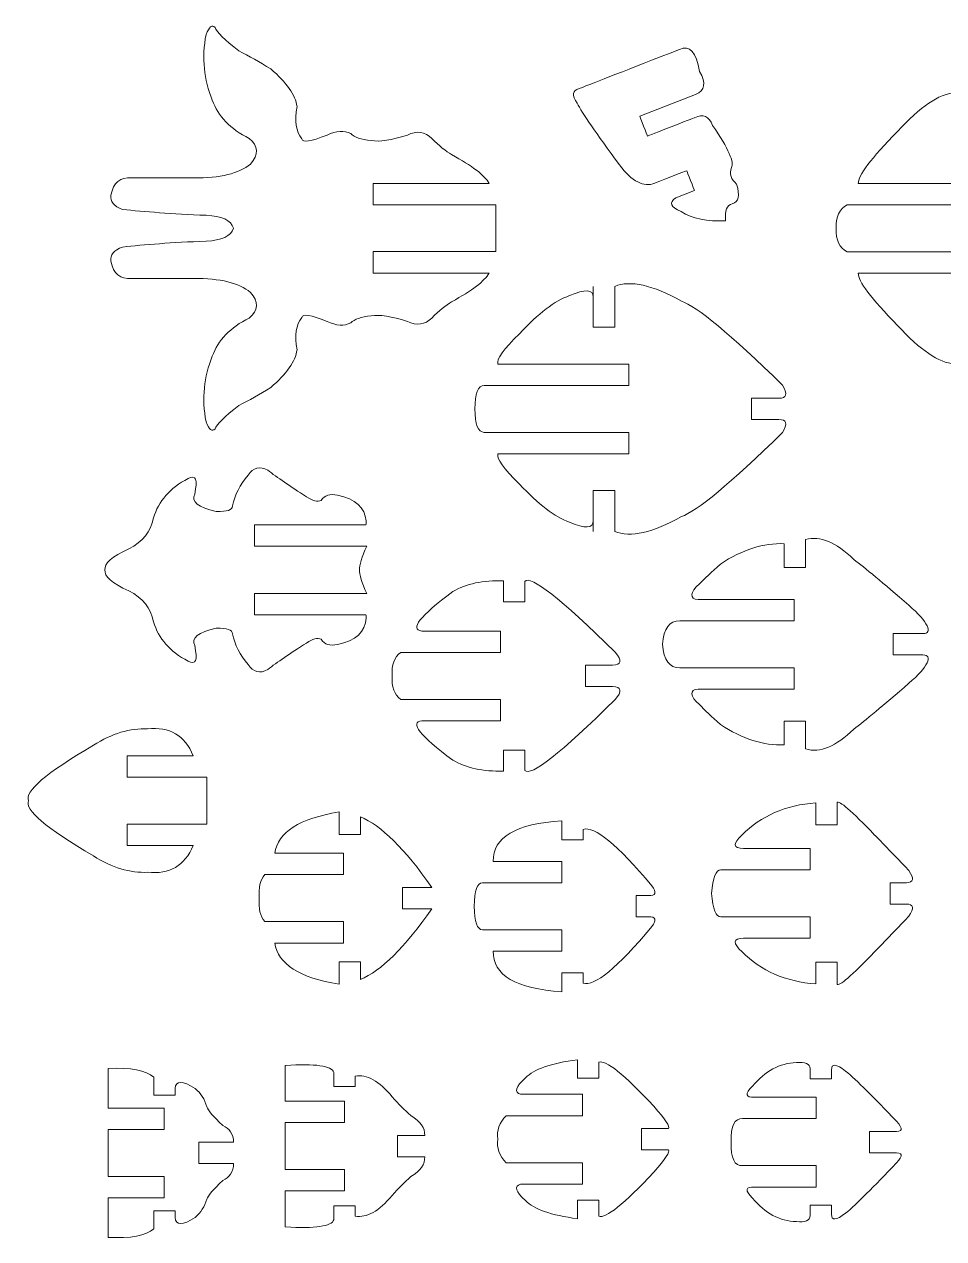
# Model space of a CAD drawing. Header units: inches. Extents: x -299 to 294, y -109 to 223.
# Drawn here: x -299.5 to -179.3, y -105.6 to 53.3 of the extents above; entities that cross this region are included whole.
import ezdxf

# ---------------------------------------------------------------- set-up
doc = ezdxf.new("R2010")
doc.units = ezdxf.units.IN
doc.header["$MEASUREMENT"] = 0
doc.layers.add('Layer 1', color=7, linetype='Continuous')

msp = doc.modelspace()

# ---------------------------------------------------------------- linework, layer by layer
at = {"layer": 'Layer 1', "color": 1, "lineweight": 9}
for points, knots in [([(-238.7264, 32.4948), (-239.2918, 33.5454), (-240.9235, 34.7986), (-243.6221, 36.2545), (-243.6221, 36.2545), (-244.3815, 36.706), (-245.2377, 37.4155), (-246.191, 38.3829), (-246.191, 38.3829), (-247.128, 39.2699), (-248.1944, 39.4151), (-249.3901, 38.8184), (-249.3901, 38.8184), (-251.4907, 38.1574), (-253.0741, 37.9154), (-254.1404, 38.0926), (-254.1404, 38.0926), (-255.4492, 38.2377), (-256.3378, 38.5442), (-256.8065, 39.0118), (-256.8065, 39.0118), (-257.6466, 39.4634), (-258.6807, 39.399), (-259.9084, 38.8184), (-259.9084, 38.8184), (-262.0412, 37.9476), (-263.1398, 37.7862), (-263.2045, 38.3346), (-263.2045, 38.3346), (-263.9641, 39.2536), (-264.174, 40.6565), (-263.8346, 42.5433), (-263.8346, 42.5433), (-264.0448, 44.0593), (-265.192, 45.7039), (-267.2761, 47.4776), (-267.2761, 47.4776), (-268.7303, 48.3644), (-270.1198, 49.1546), (-271.4447, 49.848), (-271.4447, 49.848), (-273.3191, 51.2834), (-274.3531, 52.2991), (-274.5468, 52.8957), (-274.5468, 52.8957), (-274.9267, 53.3117), (-275.3225, 52.9988), (-275.7344, 51.9572), (-275.7344, 51.9572), (-276.2999, 48.9097), (-276.0253, 46.0553), (-274.9104, 43.3946), (-274.9104, 43.3946), (-274.1592, 41.2856), (-272.5514, 39.6148), (-270.0874, 38.3829), (-270.0874, 38.3829), (-268.8839, 37.38), (-268.8273, 36.261), (-269.9179, 35.0255), (-269.9179, 35.0255), (-271.4125, 33.7872), (-273.8927, 33.1809), (-277.3583, 33.2068), (-277.3583, 33.2068), (-280.0726, 33.2068), (-282.787, 33.2068), (-285.5017, 33.2068), (-285.5017, 33.2068), (-286.9394, 33.3486), (-287.8279, 32.6003), (-288.1673, 30.9619), (-288.1673, 30.9619), (-288.2887, 30.1318), (-287.7797, 29.5107), (-286.6404, 29.0996), (-286.6404, 29.0996), (-283.8535, 28.7724), (-280.2101, 28.5127), (-275.7102, 28.3208), (-275.7102, 28.3208), (-273.6746, 28.2387), (-272.4789, 27.6758), (-272.1232, 26.6324)], [0, 0, 0, 0, 0.04761905, 0.04761905, 0.04761905, 0.04761906, 0.0952381, 0.0952381, 0.0952381, 0.09523811, 0.14285714, 0.14285714, 0.14285714, 0.14285715, 0.19047619, 0.19047619, 0.19047619, 0.1904762, 0.23809524, 0.23809524, 0.23809524, 0.23809525, 0.28571429, 0.28571429, 0.28571429, 0.2857143, 0.33333333, 0.33333333, 0.33333333, 0.33333334, 0.38095238, 0.38095238, 0.38095238, 0.38095239, 0.42857143, 0.42857143, 0.42857143, 0.42857144, 0.47619048, 0.47619048, 0.47619048, 0.47619049, 0.52380952, 0.52380952, 0.52380952, 0.52380953, 0.57142857, 0.57142857, 0.57142857, 0.57142858, 0.61904762, 0.61904762, 0.61904762, 0.61904763, 0.66666667, 0.66666667, 0.66666667, 0.66666668, 0.71428571, 0.71428571, 0.71428571, 0.71428572, 0.76190476, 0.76190476, 0.76190476, 0.76190477, 0.80952381, 0.80952381, 0.80952381, 0.80952382, 0.85714286, 0.85714286, 0.85714286, 0.85714287, 0.9047619, 0.9047619, 0.9047619, 0.90476191, 0.95238095, 0.95238095, 0.95238095, 0.95238096, 1, 1, 1, 1]), ([(-217.0528, 32.5225), (-218.4974, 31.9424), (-220.0349, 32.7379), (-221.6643, 34.9094), (-221.6643, 34.9094), (-224.7343, 39.0535), (-226.5762, 41.7464), (-227.19, 42.9882), (-227.19, 42.9882), (-227.9221, 44.0274), (-227.8365, 44.665), (-226.9329, 44.9007)], [0, 0, 0, 0, 0.33333333, 0.33333333, 0.33333333, 0.33333334, 0.66666667, 0.66666667, 0.66666667, 0.66666668, 1, 1, 1, 1]), ([(-211.7237, 44.1394), (-211.7237, 44.1394), (-219.0252, 41.2862), (-219.0252, 41.2862), (-219.0252, 41.2862), (-219.0252, 41.2862), (-218.0083, 38.684), (-218.0083, 38.684), (-218.0083, 38.684), (-218.0083, 38.684), (-211.85, 41.0906), (-211.85, 41.0906)], [0, 0, 0, 0, 0.33333333, 0.33333333, 0.33333333, 0.33333334, 0.66666667, 0.66666667, 0.66666667, 0.66666668, 1, 1, 1, 1]), ([(-177.9014, 44.3333), (-179.882, 44.2042), (-182.3516, 42.5272), (-185.3106, 39.3021), (-185.3106, 39.3021), (-188.7684, 35.7744), (-190.4811, 33.4971), (-190.4486, 32.4706)], [0, 0, 0, 0, 0.5, 0.5, 0.5, 0.50000001, 1, 1, 1, 1]), ([(-207.8015, 27.6047), (-207.8984, 28.9268), (-207.6075, 29.6685), (-206.929, 29.8299), (-206.929, 29.8299), (-206.0891, 30.0717), (-205.8948, 30.9267), (-206.3474, 32.3938), (-206.3474, 32.3938), (-207.0907, 33.0226), (-207.3167, 33.7483), (-207.0258, 34.5708), (-207.0258, 34.5708), (-206.5898, 35.1834), (-207.4136, 37.0219), (-209.4977, 40.0857)], [0, 0, 0, 0, 0.25, 0.25, 0.25, 0.25000001, 0.5, 0.5, 0.5, 0.50000001, 0.75, 0.75, 0.75, 0.75000001, 1, 1, 1, 1]), ([(-214.2859, 30.6038), (-214.2859, 30.6038), (-211.8561, 31.5535), (-211.8561, 31.5535), (-211.8561, 31.5535), (-211.8561, 31.5535), (-212.873, 34.1557), (-212.873, 34.1557), (-212.873, 34.1557), (-212.873, 34.1557), (-217.0528, 32.5223), (-217.0528, 32.5223)], [0, 0, 0, 0, 0.33333333, 0.33333333, 0.33333333, 0.33333334, 0.66666667, 0.66666667, 0.66666667, 0.66666668, 1, 1, 1, 1]), ([(-238.7266, 32.4948), (-238.7266, 32.4948), (-253.898, 32.4948), (-253.898, 32.4948), (-253.898, 32.4948), (-253.898, 32.4948), (-253.898, 29.7009), (-253.898, 29.7009), (-253.898, 29.7009), (-253.898, 29.7009), (-237.8539, 29.7009), (-237.8539, 29.7009)], [0, 0, 0, 0, 0.33333333, 0.33333333, 0.33333333, 0.33333334, 0.66666667, 0.66666667, 0.66666667, 0.66666668, 1, 1, 1, 1]), ([(-190.4486, 32.4706), (-190.4486, 32.4706), (-165.4237, 32.4753), (-165.4237, 32.4753), (-165.4237, 32.4753), (-165.4237, 32.4753), (-165.4237, 29.6814), (-165.4237, 29.6814), (-165.4237, 29.6814), (-165.4237, 29.6814), (-191.9026, 29.6814), (-191.9026, 29.6814)], [0, 0, 0, 0, 0.33333333, 0.33333333, 0.33333333, 0.33333334, 0.66666667, 0.66666667, 0.66666667, 0.66666668, 1, 1, 1, 1]), ([(-214.2859, 30.604), (-215.2337, 29.9749), (-215.0113, 29.3784), (-213.6181, 28.814), (-213.6181, 28.814), (-212.1319, 27.8626), (-210.1929, 27.4593), (-207.8015, 27.6047)], [0, 0, 0, 0, 0.5, 0.5, 0.5, 0.50000001, 1, 1, 1, 1]), ([(-238.7264, 20.77), (-239.2918, 19.7194), (-240.9235, 18.4662), (-243.6221, 17.0103), (-243.6221, 17.0103), (-244.3815, 16.5587), (-245.2377, 15.8493), (-246.191, 14.8819), (-246.191, 14.8819), (-247.128, 13.9949), (-248.1944, 13.8497), (-249.3901, 14.4464), (-249.3901, 14.4464), (-251.4907, 15.1074), (-253.0741, 15.3494), (-254.1404, 15.1722), (-254.1404, 15.1722), (-255.4492, 15.0271), (-256.3378, 14.7206), (-256.8065, 14.253), (-256.8065, 14.253), (-257.6466, 13.8014), (-258.6807, 13.8658), (-259.9084, 14.4464), (-259.9084, 14.4464), (-262.0412, 15.3172), (-263.1398, 15.4786), (-263.2045, 14.9302), (-263.2045, 14.9302), (-263.9641, 14.0112), (-264.174, 12.6083), (-263.8346, 10.7215), (-263.8346, 10.7215), (-264.0448, 9.2055), (-265.192, 7.5609), (-267.2761, 5.7872), (-267.2761, 5.7872), (-268.7303, 4.9004), (-270.1198, 4.1102), (-271.4447, 3.4168), (-271.4447, 3.4168), (-273.3191, 1.9814), (-274.3531, 0.9657), (-274.5468, 0.3691), (-274.5468, 0.3691), (-274.9267, -0.0469), (-275.3225, 0.266), (-275.7344, 1.3076), (-275.7344, 1.3076), (-276.2999, 4.3551), (-276.0253, 7.2095), (-274.9104, 9.8702), (-274.9104, 9.8702), (-274.1592, 11.9792), (-272.5514, 13.6499), (-270.0874, 14.8819), (-270.0874, 14.8819), (-268.8839, 15.8848), (-268.8273, 17.0038), (-269.9179, 18.2393), (-269.9179, 18.2393), (-271.4125, 19.4776), (-273.8927, 20.0839), (-277.3583, 20.058), (-277.3583, 20.058), (-280.0726, 20.058), (-282.787, 20.058), (-285.5017, 20.058), (-285.5017, 20.058), (-286.9394, 19.9162), (-287.8279, 20.6645), (-288.1673, 22.3029), (-288.1673, 22.3029), (-288.2887, 23.133), (-287.7797, 23.754), (-286.6404, 24.1652), (-286.6404, 24.1652), (-283.8535, 24.4924), (-280.2101, 24.7521), (-275.7102, 24.944), (-275.7102, 24.944), (-273.6746, 25.0261), (-272.4789, 25.589), (-272.1232, 26.6324)], [0, 0, 0, 0, 0.04761905, 0.04761905, 0.04761905, 0.04761906, 0.0952381, 0.0952381, 0.0952381, 0.09523811, 0.14285714, 0.14285714, 0.14285714, 0.14285715, 0.19047619, 0.19047619, 0.19047619, 0.1904762, 0.23809524, 0.23809524, 0.23809524, 0.23809525, 0.28571429, 0.28571429, 0.28571429, 0.2857143, 0.33333333, 0.33333333, 0.33333333, 0.33333334, 0.38095238, 0.38095238, 0.38095238, 0.38095239, 0.42857143, 0.42857143, 0.42857143, 0.42857144, 0.47619048, 0.47619048, 0.47619048, 0.47619049, 0.52380952, 0.52380952, 0.52380952, 0.52380953, 0.57142857, 0.57142857, 0.57142857, 0.57142858, 0.61904762, 0.61904762, 0.61904762, 0.61904763, 0.66666667, 0.66666667, 0.66666667, 0.66666668, 0.71428571, 0.71428571, 0.71428571, 0.71428572, 0.76190476, 0.76190476, 0.76190476, 0.76190477, 0.80952381, 0.80952381, 0.80952381, 0.80952382, 0.85714286, 0.85714286, 0.85714286, 0.85714287, 0.9047619, 0.9047619, 0.9047619, 0.90476191, 0.95238095, 0.95238095, 0.95238095, 0.95238096, 1, 1, 1, 1]), ([(-238.7266, 20.77), (-238.7266, 20.77), (-253.898, 20.77), (-253.898, 20.77), (-253.898, 20.77), (-253.898, 20.77), (-253.898, 23.5639), (-253.898, 23.5639), (-253.898, 23.5639), (-253.898, 23.5639), (-237.8539, 23.5639), (-237.8539, 23.5639)], [0, 0, 0, 0, 0.33333333, 0.33333333, 0.33333333, 0.33333334, 0.66666667, 0.66666667, 0.66666667, 0.66666668, 1, 1, 1, 1]), ([(-190.4486, 20.7459), (-190.4486, 20.7459), (-165.4237, 20.7411), (-165.4237, 20.7411), (-165.4237, 20.7411), (-165.4237, 20.7411), (-165.4237, 23.535), (-165.4237, 23.535), (-165.4237, 23.535), (-165.4237, 23.535), (-191.9026, 23.535), (-191.9026, 23.535)], [0, 0, 0, 0, 0.33333333, 0.33333333, 0.33333333, 0.33333334, 0.66666667, 0.66666667, 0.66666667, 0.66666668, 1, 1, 1, 1]), ([(-177.9014, 8.8832), (-179.882, 9.0122), (-182.3516, 10.6893), (-185.3106, 13.9143), (-185.3106, 13.9143), (-188.7684, 17.442), (-190.4811, 19.7194), (-190.4486, 20.7459)], [0, 0, 0, 0, 0.5, 0.5, 0.5, 0.50000001, 1, 1, 1, 1]), ([(-200.8216, 4.3897), (-199.82, 4.3582), (-199.6583, 4.9285), (-200.3368, 6.0999), (-200.3368, 6.0999), (-207.1714, 12.7594), (-211.5822, 16.4197), (-213.5695, 17.081), (-213.5695, 17.081), (-217.3182, 19.2079), (-220.2266, 19.8545), (-222.2944, 19.0207)], [0, 0, 0, 0, 0.33333333, 0.33333333, 0.33333333, 0.33333334, 0.66666667, 0.66666667, 0.66666667, 0.66666668, 1, 1, 1, 1]), ([(-225.0884, 17.6131), (-225.1061, 18.6449), (-226.146, 18.7094), (-228.208, 17.8066), (-228.208, 17.8066), (-230.0984, 17.1455), (-232.2798, 15.4845), (-234.7517, 12.8238), (-234.7517, 12.8238), (-236.8521, 10.7928), (-237.7893, 9.4697), (-237.563, 8.8551)], [0, 0, 0, 0, 0.33333333, 0.33333333, 0.33333333, 0.33333334, 0.66666667, 0.66666667, 0.66666667, 0.66666668, 1, 1, 1, 1]), ([(-222.2944, 19.0207), (-222.2944, 19.0207), (-222.2944, 13.6824), (-222.2944, 13.6824), (-222.2944, 13.6824), (-222.2944, 13.6824), (-225.0884, 13.6824), (-225.0884, 13.6824), (-225.0884, 13.6824), (-225.0884, 13.6824), (-225.0884, 19.0207), (-225.0884, 19.0207)], [0, 0, 0, 0, 0.33333333, 0.33333333, 0.33333333, 0.33333334, 0.66666667, 0.66666667, 0.66666667, 0.66666668, 1, 1, 1, 1]), ([(-237.563, 8.8551), (-237.563, 8.8551), (-220.4468, 8.8598), (-220.4468, 8.8598), (-220.4468, 8.8598), (-220.4468, 8.8598), (-220.4468, 6.0659), (-220.4468, 6.0659), (-220.4468, 6.0659), (-220.4468, 6.0659), (-239.3566, 6.0659), (-239.3566, 6.0659)], [0, 0, 0, 0, 0.33333333, 0.33333333, 0.33333333, 0.33333334, 0.66666667, 0.66666667, 0.66666667, 0.66666668, 1, 1, 1, 1]), ([(-200.8216, 4.3897), (-200.8216, 4.3897), (-204.385, 4.3893), (-204.385, 4.3893), (-204.385, 4.3893), (-204.385, 4.3893), (-204.385, 1.5954), (-204.385, 1.5954), (-204.385, 1.5954), (-204.385, 1.5954), (-200.8218, 1.5954), (-200.8218, 1.5954)], [0, 0, 0, 0, 0.33333333, 0.33333333, 0.33333333, 0.33333334, 0.66666667, 0.66666667, 0.66666667, 0.66666668, 1, 1, 1, 1]), ([(-200.8216, 1.5954), (-199.82, 1.6268), (-199.6583, 1.0566), (-200.3368, -0.1149), (-200.3368, -0.1149), (-207.1714, -6.7743), (-211.5822, -10.4346), (-213.5695, -11.096), (-213.5695, -11.096), (-217.3182, -13.2228), (-220.2266, -13.8694), (-222.2944, -13.0356)], [0, 0, 0, 0, 0.33333333, 0.33333333, 0.33333333, 0.33333334, 0.66666667, 0.66666667, 0.66666667, 0.66666668, 1, 1, 1, 1]), ([(-237.563, -2.8701), (-237.563, -2.8701), (-220.4468, -2.8748), (-220.4468, -2.8748), (-220.4468, -2.8748), (-220.4468, -2.8748), (-220.4468, -0.0809), (-220.4468, -0.0809), (-220.4468, -0.0809), (-220.4468, -0.0809), (-239.3566, -0.0809), (-239.3566, -0.0809)], [0, 0, 0, 0, 0.33333333, 0.33333333, 0.33333333, 0.33333334, 0.66666667, 0.66666667, 0.66666667, 0.66666668, 1, 1, 1, 1]), ([(-225.0884, -11.6281), (-225.1061, -12.6599), (-226.146, -12.7243), (-228.208, -11.8216), (-228.208, -11.8216), (-230.0984, -11.1604), (-232.2798, -9.4995), (-234.7517, -6.8387), (-234.7517, -6.8387), (-236.8521, -4.8077), (-237.7893, -3.4847), (-237.563, -2.8701)], [0, 0, 0, 0, 0.33333333, 0.33333333, 0.33333333, 0.33333334, 0.66666667, 0.66666667, 0.66666667, 0.66666668, 1, 1, 1, 1]), ([(-254.8184, -12.1951), (-254.7923, -11.916), (-254.7894, -11.9223), (-254.8084, -11.6697), (-254.8084, -11.6697), (-254.943, -9.9009), (-256.1907, -8.7774), (-258.5512, -8.3001), (-258.5512, -8.3001), (-259.521, -8.0742), (-260.2317, -8.3001), (-260.6841, -8.9774), (-260.6841, -8.9774), (-261.1527, -9.2029), (-261.7829, -9.0418), (-262.5743, -8.4936), (-262.5743, -8.4936), (-264.7555, -7.1391), (-266.4521, -5.978), (-267.6638, -5.0105), (-267.6638, -5.0105), (-268.6817, -4.4622), (-269.538, -4.6879), (-270.233, -5.6877), (-270.233, -5.6877), (-271.2994, -6.9295), (-271.9777, -8.2679), (-272.2688, -9.703), (-272.2688, -9.703), (-272.2688, -10.2349), (-272.9796, -10.4769), (-274.4014, -10.4285), (-274.4014, -10.4285), (-276.7605, -9.8966), (-277.6975, -9.1384), (-277.2127, -8.155), (-277.2127, -8.155), (-276.7928, -6.2524), (-277.0833, -5.5752), (-278.0853, -6.1232), (-278.0853, -6.1232), (-280.4605, -7.3807), (-281.963, -9.0901), (-282.5932, -11.2509), (-282.5932, -11.2509), (-282.9326, -13.0568), (-284.0151, -14.4116), (-285.8408, -15.3145), (-285.8408, -15.3145), (-288.0382, -16.332), (-289.0722, -17.2495), (-288.943, -18.067)], [0, 0, 0, 0, 0.07692308, 0.07692308, 0.07692308, 0.07692309, 0.15384615, 0.15384615, 0.15384615, 0.15384616, 0.23076923, 0.23076923, 0.23076923, 0.23076924, 0.30769231, 0.30769231, 0.30769231, 0.30769232, 0.38461538, 0.38461538, 0.38461538, 0.38461539, 0.46153846, 0.46153846, 0.46153846, 0.46153847, 0.53846154, 0.53846154, 0.53846154, 0.53846155, 0.61538462, 0.61538462, 0.61538462, 0.61538463, 0.69230769, 0.69230769, 0.69230769, 0.6923077, 0.76923077, 0.76923077, 0.76923077, 0.76923078, 0.84615385, 0.84615385, 0.84615385, 0.84615386, 0.92307692, 0.92307692, 0.92307692, 0.92307693, 1, 1, 1, 1]), ([(-222.2944, -13.0356), (-222.2944, -13.0356), (-222.2944, -7.6973), (-222.2944, -7.6973), (-222.2944, -7.6973), (-222.2944, -7.6973), (-225.0884, -7.6973), (-225.0884, -7.6973), (-225.0884, -7.6973), (-225.0884, -7.6973), (-225.0884, -13.0356), (-225.0884, -13.0356)], [0, 0, 0, 0, 0.33333333, 0.33333333, 0.33333333, 0.33333334, 0.66666667, 0.66666667, 0.66666667, 0.66666668, 1, 1, 1, 1]), ([(-254.8184, -12.1951), (-254.8184, -12.1951), (-269.3834, -12.1951), (-269.3834, -12.1951), (-269.3834, -12.1951), (-269.3834, -12.1951), (-269.3834, -14.989), (-269.3834, -14.989), (-269.3834, -14.989), (-269.3834, -14.989), (-254.7216, -14.989), (-254.7216, -14.989)], [0, 0, 0, 0, 0.33333333, 0.33333333, 0.33333333, 0.33333334, 0.66666667, 0.66666667, 0.66666667, 0.66666668, 1, 1, 1, 1]), ([(-197.3249, -14.112), (-197.3249, -14.112), (-197.3247, -17.7666), (-197.3247, -17.7666), (-197.3247, -17.7666), (-197.3247, -17.7666), (-200.1187, -17.7666), (-200.1187, -17.7666), (-200.1187, -17.7666), (-200.1187, -17.7666), (-200.1187, -14.6443), (-200.1187, -14.6443)], [0, 0, 0, 0, 0.33333333, 0.33333333, 0.33333333, 0.33333334, 0.66666667, 0.66666667, 0.66666667, 0.66666668, 1, 1, 1, 1]), ([(-200.1187, -14.6443), (-202.8254, -14.5316), (-205.6123, -15.4184), (-208.4802, -17.305), (-208.4802, -17.305), (-209.6354, -18.3692), (-210.5482, -19.2402), (-211.2186, -19.9172)], [0, 0, 0, 0, 0.5, 0.5, 0.5, 0.50000001, 1, 1, 1, 1]), ([(-181.9901, -26.4119), (-180.6493, -26.438), (-181.2954, -24.8643), (-183.8321, -22.7056), (-183.8321, -22.7056), (-187.2492, -19.7275), (-189.5841, -17.8197), (-191.0305, -16.7054)], [0, 0, 0, 0, 0.5, 0.5, 0.5, 0.50000001, 1, 1, 1, 1]), ([(-254.8184, -23.9392), (-254.7955, -24.1833), (-254.7905, -24.145), (-254.8023, -24.3687), (-254.8023, -24.3687), (-254.8988, -26.1927), (-256.1485, -27.348), (-258.5512, -27.8338), (-258.5512, -27.8338), (-259.521, -28.0597), (-260.2317, -27.8338), (-260.6841, -27.1565), (-260.6841, -27.1565), (-261.1527, -26.931), (-261.7829, -27.0921), (-262.5743, -27.6403), (-262.5743, -27.6403), (-264.7555, -28.9948), (-266.4521, -30.1559), (-267.6638, -31.1235), (-267.6638, -31.1235), (-268.6817, -31.6717), (-269.538, -31.446), (-270.233, -30.4462), (-270.233, -30.4462), (-271.2994, -29.2044), (-271.9777, -27.866), (-272.2688, -26.431), (-272.2688, -26.431), (-272.2688, -25.899), (-272.9796, -25.6571), (-274.4014, -25.7054), (-274.4014, -25.7054), (-276.7605, -26.2373), (-277.6975, -26.9955), (-277.2127, -27.979), (-277.2127, -27.979), (-276.7928, -29.8815), (-277.0833, -30.5587), (-278.0853, -30.0107), (-278.0853, -30.0107), (-280.4605, -28.7532), (-281.963, -27.0438), (-282.5932, -24.883), (-282.5932, -24.883), (-282.9326, -23.0771), (-284.0151, -21.7224), (-285.8408, -20.8194), (-285.8408, -20.8194), (-288.0382, -19.8019), (-289.0722, -18.8845), (-288.943, -18.067)], [0, 0, 0, 0, 0.07692308, 0.07692308, 0.07692308, 0.07692309, 0.15384615, 0.15384615, 0.15384615, 0.15384616, 0.23076923, 0.23076923, 0.23076923, 0.23076924, 0.30769231, 0.30769231, 0.30769231, 0.30769232, 0.38461538, 0.38461538, 0.38461538, 0.38461539, 0.46153846, 0.46153846, 0.46153846, 0.46153847, 0.53846154, 0.53846154, 0.53846154, 0.53846155, 0.61538462, 0.61538462, 0.61538462, 0.61538463, 0.69230769, 0.69230769, 0.69230769, 0.6923077, 0.76923077, 0.76923077, 0.76923077, 0.76923078, 0.84615385, 0.84615385, 0.84615385, 0.84615386, 0.92307692, 0.92307692, 0.92307692, 0.92307693, 1, 1, 1, 1]), ([(-222.5853, -30.5424), (-221.4063, -30.5142), (-221.2932, -29.9457), (-222.2461, -28.8371), (-222.2461, -28.8371), (-229.3634, -21.7992), (-233.2977, -18.7106), (-234.0488, -19.5713)], [0, 0, 0, 0, 0.5, 0.5, 0.5, 0.50000001, 1, 1, 1, 1]), ([(-236.8429, -19.4938), (-239.5072, -19.4093), (-241.7149, -19.8809), (-243.4659, -20.9088), (-243.4659, -20.9088), (-247.7905, -24.1407), (-249.1351, -25.8619), (-247.4996, -26.0723)], [0, 0, 0, 0, 0.5, 0.5, 0.5, 0.50000001, 1, 1, 1, 1]), ([(-234.0488, -19.5713), (-234.0488, -19.5713), (-234.0488, -22.2405), (-234.0488, -22.2405), (-234.0488, -22.2405), (-234.0488, -22.2405), (-236.8429, -22.2405), (-236.8429, -22.2405), (-236.8429, -22.2405), (-236.8429, -22.2405), (-236.8429, -19.4938), (-236.8429, -19.4938)], [0, 0, 0, 0, 0.33333333, 0.33333333, 0.33333333, 0.33333334, 0.66666667, 0.66666667, 0.66666667, 0.66666668, 1, 1, 1, 1]), ([(-254.8184, -23.9392), (-254.8184, -23.9392), (-269.3834, -23.9392), (-269.3834, -23.9392), (-269.3834, -23.9392), (-269.3834, -23.9392), (-269.3834, -21.1453), (-269.3834, -21.1453), (-269.3834, -21.1453), (-269.3834, -21.1453), (-254.7216, -21.1453), (-254.7216, -21.1453)], [0, 0, 0, 0, 0.33333333, 0.33333333, 0.33333333, 0.33333334, 0.66666667, 0.66666667, 0.66666667, 0.66666668, 1, 1, 1, 1]), ([(-211.388, -21.9416), (-211.388, -21.9416), (-198.8095, -21.9416), (-198.8095, -21.9416), (-198.8095, -21.9416), (-198.8095, -21.9416), (-198.8095, -24.7355), (-198.8095, -24.7355), (-198.8095, -24.7355), (-198.8095, -24.7355), (-213.7776, -24.7355), (-213.7776, -24.7355)], [0, 0, 0, 0, 0.33333333, 0.33333333, 0.33333333, 0.33333334, 0.66666667, 0.66666667, 0.66666667, 0.66666668, 1, 1, 1, 1]), ([(-247.4996, -26.0723), (-247.4996, -26.0723), (-237.2216, -26.0723), (-237.2216, -26.0723), (-237.2216, -26.0723), (-237.2216, -26.0723), (-237.2216, -28.8662), (-237.2216, -28.8662), (-237.2216, -28.8662), (-237.2216, -28.8662), (-250.2626, -28.8662), (-250.2626, -28.8662)], [0, 0, 0, 0, 0.33333333, 0.33333333, 0.33333333, 0.33333334, 0.66666667, 0.66666667, 0.66666667, 0.66666668, 1, 1, 1, 1]), ([(-181.9901, -26.4117), (-181.9901, -26.4117), (-185.8777, -26.4117), (-185.8777, -26.4117), (-185.8777, -26.4117), (-185.8777, -26.4117), (-185.8777, -29.2056), (-185.8777, -29.2056), (-185.8777, -29.2056), (-185.8777, -29.2056), (-181.9901, -29.2056), (-181.9901, -29.2056)], [0, 0, 0, 0, 0.33333333, 0.33333333, 0.33333333, 0.33333334, 0.66666667, 0.66666667, 0.66666667, 0.66666668, 1, 1, 1, 1]), ([(-181.9901, -29.2054), (-180.6493, -29.1793), (-181.2954, -30.753), (-183.8321, -32.9117), (-183.8321, -32.9117), (-187.2492, -35.8898), (-189.5841, -37.7976), (-191.0305, -38.9119)], [0, 0, 0, 0, 0.5, 0.5, 0.5, 0.50000001, 1, 1, 1, 1]), ([(-222.5851, -30.5424), (-222.5851, -30.5424), (-226.1195, -30.5428), (-226.1195, -30.5428), (-226.1195, -30.5428), (-226.1195, -30.5428), (-226.1195, -33.3367), (-226.1195, -33.3367), (-226.1195, -33.3367), (-226.1195, -33.3367), (-222.5851, -33.3367), (-222.5851, -33.3367)], [0, 0, 0, 0, 0.33333333, 0.33333333, 0.33333333, 0.33333334, 0.66666667, 0.66666667, 0.66666667, 0.66666668, 1, 1, 1, 1]), ([(-211.388, -33.6758), (-211.388, -33.6758), (-198.8095, -33.6758), (-198.8095, -33.6758), (-198.8095, -33.6758), (-198.8095, -33.6758), (-198.8095, -30.8819), (-198.8095, -30.8819), (-198.8095, -30.8819), (-198.8095, -30.8819), (-213.7776, -30.8819), (-213.7776, -30.8819)], [0, 0, 0, 0, 0.33333333, 0.33333333, 0.33333333, 0.33333334, 0.66666667, 0.66666667, 0.66666667, 0.66666668, 1, 1, 1, 1]), ([(-222.5853, -33.3367), (-221.4063, -33.365), (-221.2932, -33.9335), (-222.2461, -35.0421), (-222.2461, -35.0421), (-229.3634, -42.08), (-233.2977, -45.1685), (-234.0488, -44.3078)], [0, 0, 0, 0, 0.5, 0.5, 0.5, 0.50000001, 1, 1, 1, 1]), ([(-247.4996, -37.8069), (-247.4996, -37.8069), (-237.2216, -37.8069), (-237.2216, -37.8069), (-237.2216, -37.8069), (-237.2216, -37.8069), (-237.2216, -35.013), (-237.2216, -35.013), (-237.2216, -35.013), (-237.2216, -35.013), (-250.2626, -35.013), (-250.2626, -35.013)], [0, 0, 0, 0, 0.33333333, 0.33333333, 0.33333333, 0.33333334, 0.66666667, 0.66666667, 0.66666667, 0.66666668, 1, 1, 1, 1]), ([(-200.1187, -40.973), (-202.8254, -41.0857), (-205.6123, -40.1989), (-208.4802, -38.3123), (-208.4802, -38.3123), (-209.6354, -37.2481), (-210.5482, -36.3771), (-211.2186, -35.7001)], [0, 0, 0, 0, 0.5, 0.5, 0.5, 0.50000001, 1, 1, 1, 1]), ([(-236.8429, -44.3854), (-239.5072, -44.4699), (-241.7149, -43.9983), (-243.4659, -42.9704), (-243.4659, -42.9704), (-247.7905, -39.7385), (-249.1351, -38.0172), (-247.4996, -37.8069)], [0, 0, 0, 0, 0.5, 0.5, 0.5, 0.50000001, 1, 1, 1, 1]), ([(-197.3249, -41.5053), (-197.3249, -41.5053), (-197.3247, -37.8507), (-197.3247, -37.8507), (-197.3247, -37.8507), (-197.3247, -37.8507), (-200.1187, -37.8507), (-200.1187, -37.8507), (-200.1187, -37.8507), (-200.1187, -37.8507), (-200.1187, -40.973), (-200.1187, -40.973)], [0, 0, 0, 0, 0.33333333, 0.33333333, 0.33333333, 0.33333334, 0.66666667, 0.66666667, 0.66666667, 0.66666668, 1, 1, 1, 1]), ([(-277.4066, -42.3872), (-278.5217, -39.7238), (-280.509, -38.5564), (-283.3689, -38.8852), (-283.3689, -38.8852), (-285.6628, -38.756), (-288.0219, -39.4655), (-290.4455, -41.0137), (-290.4455, -41.0137), (-296.6661, -44.6614), (-299.4937, -47.0766), (-298.9282, -48.2592)], [0, 0, 0, 0, 0.33333333, 0.33333333, 0.33333333, 0.33333334, 0.66666667, 0.66666667, 0.66666667, 0.66666668, 1, 1, 1, 1]), ([(-277.4064, -42.3872), (-277.4064, -42.3872), (-286.038, -42.3872), (-286.038, -42.3872), (-286.038, -42.3872), (-286.038, -42.3872), (-286.038, -45.1811), (-286.038, -45.1811), (-286.038, -45.1811), (-286.038, -45.1811), (-275.6132, -45.1811), (-275.6132, -45.1811)], [0, 0, 0, 0, 0.33333333, 0.33333333, 0.33333333, 0.33333334, 0.66666667, 0.66666667, 0.66666667, 0.66666668, 1, 1, 1, 1]), ([(-234.0488, -44.3078), (-234.0488, -44.3078), (-234.0488, -41.6387), (-234.0488, -41.6387), (-234.0488, -41.6387), (-234.0488, -41.6387), (-236.8429, -41.6387), (-236.8429, -41.6387), (-236.8429, -41.6387), (-236.8429, -41.6387), (-236.8429, -44.3854), (-236.8429, -44.3854)], [0, 0, 0, 0, 0.33333333, 0.33333333, 0.33333333, 0.33333334, 0.66666667, 0.66666667, 0.66666667, 0.66666668, 1, 1, 1, 1]), ([(-277.4066, -54.1312), (-278.5217, -56.7947), (-280.509, -57.962), (-283.3689, -57.6332), (-283.3689, -57.6332), (-285.6628, -57.7625), (-288.0219, -57.053), (-290.4455, -55.5048), (-290.4455, -55.5048), (-296.6661, -51.8571), (-299.4937, -49.4419), (-298.9282, -48.2592)], [0, 0, 0, 0, 0.33333333, 0.33333333, 0.33333333, 0.33333334, 0.66666667, 0.66666667, 0.66666667, 0.66666668, 1, 1, 1, 1]), ([(-205.4507, -54.5249), (-206.8402, -54.4954), (-206.9048, -53.9054), (-205.6445, -52.7541), (-205.6445, -52.7541), (-203.1703, -50.2549), (-199.9573, -48.8518), (-196.0055, -48.5454)], [0, 0, 0, 0, 0.5, 0.5, 0.5, 0.50000001, 1, 1, 1, 1]), ([(-193.2114, -48.5022), (-193.2114, -48.5022), (-193.2114, -51.4151), (-193.2114, -51.4151), (-193.2114, -51.4151), (-193.2114, -51.4151), (-196.0055, -51.4151), (-196.0055, -51.4151), (-196.0055, -51.4151), (-196.0055, -51.4151), (-196.0055, -48.5454), (-196.0055, -48.5454)], [0, 0, 0, 0, 0.33333333, 0.33333333, 0.33333333, 0.33333334, 0.66666667, 0.66666667, 0.66666667, 0.66666668, 1, 1, 1, 1]), ([(-255.5462, -50.3747), (-255.5462, -50.3747), (-255.546, -52.676), (-255.546, -52.676), (-255.546, -52.676), (-255.546, -52.676), (-258.34, -52.676), (-258.34, -52.676), (-258.34, -52.676), (-258.34, -52.676), (-258.34, -49.7457), (-258.34, -49.7457)], [0, 0, 0, 0, 0.33333333, 0.33333333, 0.33333333, 0.33333334, 0.66666667, 0.66666667, 0.66666667, 0.66666668, 1, 1, 1, 1]), ([(-277.4064, -54.1312), (-277.4064, -54.1312), (-286.038, -54.1312), (-286.038, -54.1312), (-286.038, -54.1312), (-286.038, -54.1312), (-286.038, -51.3373), (-286.038, -51.3373), (-286.038, -51.3373), (-286.038, -51.3373), (-275.6132, -51.3373), (-275.6132, -51.3373)], [0, 0, 0, 0, 0.33333333, 0.33333333, 0.33333333, 0.33333334, 0.66666667, 0.66666667, 0.66666667, 0.66666668, 1, 1, 1, 1]), ([(-226.4075, -52.0284), (-226.4075, -52.0284), (-226.4077, -53.3744), (-226.4077, -53.3744), (-226.4077, -53.3744), (-226.4077, -53.3744), (-229.2017, -53.3744), (-229.2017, -53.3744), (-229.2017, -53.3744), (-229.2017, -53.3744), (-229.2017, -50.8913), (-229.2017, -50.8913)], [0, 0, 0, 0, 0.33333333, 0.33333333, 0.33333333, 0.33333334, 0.66666667, 0.66666667, 0.66666667, 0.66666668, 1, 1, 1, 1]), ([(-217.8835, -60.6807), (-216.9305, -60.7277), (-216.7849, -60.3028), (-217.4473, -59.4053), (-217.4473, -59.4053), (-221.9575, -53.9955), (-224.9443, -51.5365), (-226.4075, -52.0284)], [0, 0, 0, 0, 0.5, 0.5, 0.5, 0.50000001, 1, 1, 1, 1]), ([(-184.1473, -58.9997), (-183.2186, -58.9703), (-183.1133, -58.4445), (-183.8323, -57.4225), (-183.8323, -57.4225), (-186.5711, -54.526), (-188.0655, -52.9718), (-188.3156, -52.7596)], [0, 0, 0, 0, 0.5, 0.5, 0.5, 0.50000001, 1, 1, 1, 1]), ([(-266.743, -55.1461), (-266.743, -55.1461), (-257.7702, -55.1461), (-257.7702, -55.1461), (-257.7702, -55.1461), (-257.7702, -55.1461), (-257.7702, -57.94), (-257.7702, -57.94), (-257.7702, -57.94), (-257.7702, -57.94), (-268.0516, -57.94), (-268.0516, -57.94)], [0, 0, 0, 0, 0.33333333, 0.33333333, 0.33333333, 0.33333334, 0.66666667, 0.66666667, 0.66666667, 0.66666668, 1, 1, 1, 1]), ([(-205.4507, -54.5249), (-205.4507, -54.5249), (-196.7423, -54.5249), (-196.7423, -54.5249), (-196.7423, -54.5249), (-196.7423, -54.5249), (-196.7423, -57.3188), (-196.7423, -57.3188), (-196.7423, -57.3188), (-196.7423, -57.3188), (-208.4073, -57.3188), (-208.4073, -57.3188)], [0, 0, 0, 0, 0.33333333, 0.33333333, 0.33333333, 0.33333334, 0.66666667, 0.66666667, 0.66666667, 0.66666668, 1, 1, 1, 1]), ([(-238.1935, -56.2054), (-238.1935, -56.2054), (-229.2239, -56.2054), (-229.2239, -56.2054), (-229.2239, -56.2054), (-229.2239, -56.2054), (-229.2239, -58.9993), (-229.2239, -58.9993), (-229.2239, -58.9993), (-229.2239, -58.9993), (-239.5748, -58.9991), (-239.5748, -58.9991)], [0, 0, 0, 0, 0.33333333, 0.33333333, 0.33333333, 0.33333334, 0.66666667, 0.66666667, 0.66666667, 0.66666668, 1, 1, 1, 1]), ([(-246.191, -59.6214), (-246.191, -59.6214), (-250.0424, -59.6218), (-250.0424, -59.6218), (-250.0424, -59.6218), (-250.0424, -59.6218), (-250.0424, -62.4157), (-250.0424, -62.4157), (-250.0424, -62.4157), (-250.0424, -62.4157), (-246.191, -62.4157), (-246.191, -62.4157)], [0, 0, 0, 0, 0.33333333, 0.33333333, 0.33333333, 0.33333334, 0.66666667, 0.66666667, 0.66666667, 0.66666668, 1, 1, 1, 1]), ([(-184.1473, -58.9997), (-184.1473, -58.9997), (-186.2684, -58.9997), (-186.2684, -58.9997), (-186.2684, -58.9997), (-186.2684, -58.9997), (-186.2684, -61.7936), (-186.2684, -61.7936), (-186.2684, -61.7936), (-186.2684, -61.7936), (-184.1473, -61.7936), (-184.1473, -61.7936)], [0, 0, 0, 0, 0.33333333, 0.33333333, 0.33333333, 0.33333334, 0.66666667, 0.66666667, 0.66666667, 0.66666668, 1, 1, 1, 1]), ([(-217.8835, -60.6807), (-217.8835, -60.6807), (-219.4831, -60.6807), (-219.4831, -60.6807), (-219.4831, -60.6807), (-219.4831, -60.6807), (-219.4831, -63.4746), (-219.4831, -63.4746), (-219.4831, -63.4746), (-219.4831, -63.4746), (-217.8835, -63.4746), (-217.8835, -63.4746)], [0, 0, 0, 0, 0.33333333, 0.33333333, 0.33333333, 0.33333334, 0.66666667, 0.66666667, 0.66666667, 0.66666668, 1, 1, 1, 1]), ([(-184.1473, -61.7936), (-183.2186, -61.8231), (-183.1133, -62.3489), (-183.8323, -63.3709), (-183.8323, -63.3709), (-186.5711, -66.2673), (-188.0655, -67.8216), (-188.3156, -68.0337)], [0, 0, 0, 0, 0.5, 0.5, 0.5, 0.50000001, 1, 1, 1, 1]), ([(-217.8835, -63.4746), (-216.9305, -63.4277), (-216.7849, -63.8525), (-217.4473, -64.75), (-217.4473, -64.75), (-221.9575, -70.1598), (-224.9443, -72.6188), (-226.4075, -72.1269)], [0, 0, 0, 0, 0.5, 0.5, 0.5, 0.50000001, 1, 1, 1, 1]), ([(-205.4507, -66.2685), (-205.4507, -66.2685), (-196.7423, -66.2685), (-196.7423, -66.2685), (-196.7423, -66.2685), (-196.7423, -66.2685), (-196.7423, -63.4746), (-196.7423, -63.4746), (-196.7423, -63.4746), (-196.7423, -63.4746), (-208.4073, -63.4746), (-208.4073, -63.4746)], [0, 0, 0, 0, 0.33333333, 0.33333333, 0.33333333, 0.33333334, 0.66666667, 0.66666667, 0.66666667, 0.66666668, 1, 1, 1, 1]), ([(-266.743, -66.891), (-266.743, -66.891), (-257.7702, -66.891), (-257.7702, -66.891), (-257.7702, -66.891), (-257.7702, -66.891), (-257.7702, -64.0971), (-257.7702, -64.0971), (-257.7702, -64.0971), (-257.7702, -64.0971), (-268.0516, -64.0971), (-268.0516, -64.0971)], [0, 0, 0, 0, 0.33333333, 0.33333333, 0.33333333, 0.33333334, 0.66666667, 0.66666667, 0.66666667, 0.66666668, 1, 1, 1, 1]), ([(-238.1935, -67.9499), (-238.1935, -67.9499), (-229.2239, -67.9499), (-229.2239, -67.9499), (-229.2239, -67.9499), (-229.2239, -67.9499), (-229.2239, -65.156), (-229.2239, -65.156), (-229.2239, -65.156), (-229.2239, -65.156), (-239.5748, -65.1562), (-239.5748, -65.1562)], [0, 0, 0, 0, 0.33333333, 0.33333333, 0.33333333, 0.33333334, 0.66666667, 0.66666667, 0.66666667, 0.66666668, 1, 1, 1, 1]), ([(-205.4507, -66.2685), (-206.8402, -66.298), (-206.9048, -66.888), (-205.6445, -68.0392), (-205.6445, -68.0392), (-203.1703, -70.5385), (-199.9573, -71.9415), (-196.0055, -72.2479)], [0, 0, 0, 0, 0.5, 0.5, 0.5, 0.50000001, 1, 1, 1, 1]), ([(-255.5462, -71.6624), (-255.5462, -71.6624), (-255.546, -69.3611), (-255.546, -69.3611), (-255.546, -69.3611), (-255.546, -69.3611), (-258.34, -69.3611), (-258.34, -69.3611), (-258.34, -69.3611), (-258.34, -69.3611), (-258.34, -72.2914), (-258.34, -72.2914)], [0, 0, 0, 0, 0.33333333, 0.33333333, 0.33333333, 0.33333334, 0.66666667, 0.66666667, 0.66666667, 0.66666668, 1, 1, 1, 1]), ([(-193.2114, -72.2912), (-193.2114, -72.2912), (-193.2114, -69.3782), (-193.2114, -69.3782), (-193.2114, -69.3782), (-193.2114, -69.3782), (-196.0055, -69.3782), (-196.0055, -69.3782), (-196.0055, -69.3782), (-196.0055, -69.3782), (-196.0055, -72.2479), (-196.0055, -72.2479)], [0, 0, 0, 0, 0.33333333, 0.33333333, 0.33333333, 0.33333334, 0.66666667, 0.66666667, 0.66666667, 0.66666668, 1, 1, 1, 1]), ([(-226.4075, -72.1269), (-226.4075, -72.1269), (-226.4077, -70.7809), (-226.4077, -70.7809), (-226.4077, -70.7809), (-226.4077, -70.7809), (-229.2017, -70.7809), (-229.2017, -70.7809), (-229.2017, -70.7809), (-229.2017, -70.7809), (-229.2017, -73.264), (-229.2017, -73.264)], [0, 0, 0, 0, 0.33333333, 0.33333333, 0.33333333, 0.33333334, 0.66666667, 0.66666667, 0.66666667, 0.66666668, 1, 1, 1, 1]), ([(-227.1563, -82.1542), (-230.6235, -82.6221), (-232.8887, -83.4121), (-233.9522, -84.5247), (-233.9522, -84.5247), (-235.2526, -85.7057), (-235.4706, -86.4272), (-234.6063, -86.6886)], [0, 0, 0, 0, 0.5, 0.5, 0.5, 0.50000001, 1, 1, 1, 1]), ([(-224.3622, -82.4982), (-224.3622, -82.4982), (-224.3622, -84.5934), (-224.3622, -84.5934), (-224.3622, -84.5934), (-224.3622, -84.5934), (-227.1563, -84.5934), (-227.1563, -84.5934), (-227.1563, -84.5934), (-227.1563, -84.5934), (-227.1563, -82.1542), (-227.1563, -82.1542)], [0, 0, 0, 0, 0.33333333, 0.33333333, 0.33333333, 0.33333334, 0.66666667, 0.66666667, 0.66666667, 0.66666668, 1, 1, 1, 1]), ([(-215.2628, -91.1635), (-215.0239, -90.9639), (-215.6552, -89.9944), (-217.1566, -88.2549), (-217.1566, -88.2549), (-221.0883, -84.0462), (-223.4901, -82.1273), (-224.3622, -82.4982)], [0, 0, 0, 0, 0.5, 0.5, 0.5, 0.50000001, 1, 1, 1, 1]), ([(-204.0206, -87.0693), (-205.2324, -87.1141), (-205.3133, -86.6348), (-204.263, -85.6305), (-204.263, -85.6305), (-202.615, -83.6313), (-200.7084, -82.5993), (-198.5434, -82.5347)], [0, 0, 0, 0, 0.5, 0.5, 0.5, 0.50000001, 1, 1, 1, 1]), ([(-259.0185, -83.8152), (-259.3169, -82.9604), (-261.4334, -82.6543), (-265.3674, -82.8961), (-265.3674, -82.8961), (-265.3674, -84.5188), (-265.3674, -85.9662), (-265.3674, -87.589)], [0, 0, 0, 0, 0.5, 0.5, 0.5, 0.50000001, 1, 1, 1, 1]), ([(-256.2245, -84.299), (-256.2245, -84.299), (-256.2245, -85.6441), (-256.2245, -85.6441), (-256.2245, -85.6441), (-256.2245, -85.6441), (-259.0185, -85.6441), (-259.0185, -85.6441), (-259.0185, -85.6441), (-259.0185, -85.6441), (-259.0185, -83.8154), (-259.0185, -83.8154)], [0, 0, 0, 0, 0.33333333, 0.33333333, 0.33333333, 0.33333334, 0.66666667, 0.66666667, 0.66666667, 0.66666668, 1, 1, 1, 1]), ([(-193.9386, -83.4968), (-193.9386, -83.4968), (-193.9386, -84.6783), (-193.9386, -84.6783), (-193.9386, -84.6783), (-193.9386, -84.6783), (-196.7327, -84.6783), (-196.7327, -84.6783), (-196.7327, -84.6783), (-196.7327, -84.6783), (-196.7327, -83.3275), (-196.7327, -83.3275)], [0, 0, 0, 0, 0.33333333, 0.33333333, 0.33333333, 0.33333334, 0.66666667, 0.66666667, 0.66666667, 0.66666668, 1, 1, 1, 1]), ([(-185.8196, -91.5445), (-184.6484, -91.6402), (-184.527, -91.199), (-185.456, -90.2211), (-185.456, -90.2211), (-188.4452, -87.0605), (-190.6586, -84.8674), (-192.0965, -83.6419)], [0, 0, 0, 0, 0.5, 0.5, 0.5, 0.50000001, 1, 1, 1, 1]), ([(-279.7819, -85.902), (-279.7819, -85.902), (-279.7819, -86.8027), (-279.7819, -86.8027), (-279.7819, -86.8027), (-279.7819, -86.8027), (-282.5759, -86.8027), (-282.5759, -86.8027), (-282.5759, -86.8027), (-282.5759, -86.8027), (-282.5759, -84.4239), (-282.5759, -84.4239)], [0, 0, 0, 0, 0.33333333, 0.33333333, 0.33333333, 0.33333334, 0.66666667, 0.66666667, 0.66666667, 0.66666668, 1, 1, 1, 1]), ([(-279.7819, -85.9018), (-279.6848, -84.8613), (-278.8123, -84.8694), (-277.1644, -85.9259), (-277.1644, -85.9259), (-276.4133, -86.5466), (-275.9041, -87.3449), (-275.6376, -88.3205), (-275.6376, -88.3205), (-275.4922, -88.764), (-274.7974, -89.5784), (-273.5532, -90.7636), (-273.5532, -90.7636), (-272.6404, -91.1586), (-272.1637, -91.8924), (-272.1232, -92.9647)], [0, 0, 0, 0, 0.25, 0.25, 0.25, 0.25000001, 0.5, 0.5, 0.5, 0.50000001, 0.75, 0.75, 0.75, 0.75000001, 1, 1, 1, 1]), ([(-234.6063, -86.6886), (-234.6063, -86.6886), (-226.4921, -86.6886), (-226.4921, -86.6886), (-226.4921, -86.6886), (-226.4921, -86.6886), (-226.4921, -89.4825), (-226.4921, -89.4825), (-226.4921, -89.4825), (-226.4921, -89.4825), (-236.4967, -89.4825), (-236.4967, -89.4825)], [0, 0, 0, 0, 0.33333333, 0.33333333, 0.33333333, 0.33333334, 0.66666667, 0.66666667, 0.66666667, 0.66666668, 1, 1, 1, 1]), ([(-204.0204, -87.0693), (-204.0204, -87.0693), (-195.9691, -87.0693), (-195.9691, -87.0693), (-195.9691, -87.0693), (-195.9691, -87.0693), (-195.9691, -89.8632), (-195.9691, -89.8632), (-195.9691, -89.8632), (-195.9691, -89.8632), (-205.5717, -89.863), (-205.5717, -89.863)], [0, 0, 0, 0, 0.33333333, 0.33333333, 0.33333333, 0.33333334, 0.66666667, 0.66666667, 0.66666667, 0.66666668, 1, 1, 1, 1]), ([(-288.5067, -88.4898), (-288.5067, -88.4898), (-281.217, -88.4898), (-281.217, -88.4898), (-281.217, -88.4898), (-281.217, -88.4898), (-281.217, -91.2837), (-281.217, -91.2837), (-281.217, -91.2837), (-281.217, -91.2837), (-288.5067, -91.2837), (-288.5067, -91.2837)], [0, 0, 0, 0, 0.33333333, 0.33333333, 0.33333333, 0.33333334, 0.66666667, 0.66666667, 0.66666667, 0.66666668, 1, 1, 1, 1]), ([(-265.3674, -87.589), (-265.3674, -87.589), (-257.607, -87.589), (-257.607, -87.589), (-257.607, -87.589), (-257.607, -87.589), (-257.607, -90.3829), (-257.607, -90.3829), (-257.607, -90.3829), (-257.607, -90.3829), (-265.3674, -90.3829), (-265.3674, -90.3829)], [0, 0, 0, 0, 0.33333333, 0.33333333, 0.33333333, 0.33333334, 0.66666667, 0.66666667, 0.66666667, 0.66666668, 1, 1, 1, 1]), ([(-247.1329, -92.0639), (-247.1329, -92.0639), (-250.6989, -92.0639), (-250.6989, -92.0639), (-250.6989, -92.0639), (-250.6989, -92.0639), (-250.6989, -94.8578), (-250.6989, -94.8578), (-250.6989, -94.8578), (-250.6989, -94.8578), (-247.1329, -94.8578), (-247.1329, -94.8578)], [0, 0, 0, 0, 0.33333333, 0.33333333, 0.33333333, 0.33333334, 0.66666667, 0.66666667, 0.66666667, 0.66666668, 1, 1, 1, 1]), ([(-215.2628, -91.1635), (-215.2628, -91.1635), (-218.808, -91.1635), (-218.808, -91.1635), (-218.808, -91.1635), (-218.808, -91.1635), (-218.808, -93.9574), (-218.808, -93.9574), (-218.808, -93.9574), (-218.808, -93.9574), (-215.2628, -93.9574), (-215.2628, -93.9574)], [0, 0, 0, 0, 0.33333333, 0.33333333, 0.33333333, 0.33333334, 0.66666667, 0.66666667, 0.66666667, 0.66666668, 1, 1, 1, 1]), ([(-185.8196, -91.5445), (-185.8196, -91.5445), (-188.9978, -91.5445), (-188.9978, -91.5445), (-188.9978, -91.5445), (-188.9978, -91.5445), (-188.9978, -94.3384), (-188.9978, -94.3384), (-188.9978, -94.3384), (-188.9978, -94.3384), (-185.8196, -94.3384), (-185.8196, -94.3384)], [0, 0, 0, 0, 0.33333333, 0.33333333, 0.33333333, 0.33333334, 0.66666667, 0.66666667, 0.66666667, 0.66666668, 1, 1, 1, 1]), ([(-272.1232, -95.7586), (-272.1232, -95.7586), (-276.6908, -95.7586), (-276.6908, -95.7586), (-276.6908, -95.7586), (-276.6908, -95.7586), (-276.6908, -92.9647), (-276.6908, -92.9647), (-276.6908, -92.9647), (-276.6908, -92.9647), (-272.1232, -92.9647), (-272.1232, -92.9647)], [0, 0, 0, 0, 0.33333333, 0.33333333, 0.33333333, 0.33333334, 0.66666667, 0.66666667, 0.66666667, 0.66666668, 1, 1, 1, 1]), ([(-215.2628, -93.9574), (-215.0239, -94.1569), (-215.6552, -95.1265), (-217.1566, -96.866), (-217.1566, -96.866), (-221.0883, -101.0747), (-223.4901, -102.9935), (-224.3622, -102.6227)], [0, 0, 0, 0, 0.5, 0.5, 0.5, 0.50000001, 1, 1, 1, 1]), ([(-185.8196, -94.3384), (-184.6484, -94.2428), (-184.527, -94.6839), (-185.456, -95.6619), (-185.456, -95.6619), (-188.4452, -98.8225), (-190.6586, -101.0156), (-192.0965, -102.2411)], [0, 0, 0, 0, 0.5, 0.5, 0.5, 0.50000001, 1, 1, 1, 1]), ([(-279.7819, -102.8215), (-279.6848, -103.8619), (-278.8123, -103.8539), (-277.1644, -102.7973), (-277.1644, -102.7973), (-276.4133, -102.1766), (-275.9041, -101.3784), (-275.6376, -100.4027), (-275.6376, -100.4027), (-275.4922, -99.9592), (-274.7974, -99.1449), (-273.5532, -97.9597), (-273.5532, -97.9597), (-272.6404, -97.5647), (-272.1637, -96.8308), (-272.1232, -95.7586)], [0, 0, 0, 0, 0.25, 0.25, 0.25, 0.25000001, 0.5, 0.5, 0.5, 0.50000001, 0.75, 0.75, 0.75, 0.75000001, 1, 1, 1, 1]), ([(-265.3674, -99.333), (-265.3674, -99.333), (-257.607, -99.333), (-257.607, -99.333), (-257.607, -99.333), (-257.607, -99.333), (-257.607, -96.5391), (-257.607, -96.5391), (-257.607, -96.5391), (-257.607, -96.5391), (-265.3674, -96.5391), (-265.3674, -96.5391)], [0, 0, 0, 0, 0.33333333, 0.33333333, 0.33333333, 0.33333334, 0.66666667, 0.66666667, 0.66666667, 0.66666668, 1, 1, 1, 1]), ([(-234.6063, -98.4322), (-234.6063, -98.4322), (-226.4921, -98.4322), (-226.4921, -98.4322), (-226.4921, -98.4322), (-226.4921, -98.4322), (-226.4921, -95.6384), (-226.4921, -95.6384), (-226.4921, -95.6384), (-226.4921, -95.6384), (-236.4967, -95.6384), (-236.4967, -95.6384)], [0, 0, 0, 0, 0.33333333, 0.33333333, 0.33333333, 0.33333334, 0.66666667, 0.66666667, 0.66666667, 0.66666668, 1, 1, 1, 1]), ([(-204.0204, -98.8137), (-204.0204, -98.8137), (-195.9691, -98.8137), (-195.9691, -98.8137), (-195.9691, -98.8137), (-195.9691, -98.8137), (-195.9691, -96.0198), (-195.9691, -96.0198), (-195.9691, -96.0198), (-195.9691, -96.0198), (-205.5717, -96.02), (-205.5717, -96.02)], [0, 0, 0, 0, 0.33333333, 0.33333333, 0.33333333, 0.33333334, 0.66666667, 0.66666667, 0.66666667, 0.66666668, 1, 1, 1, 1]), ([(-288.5067, -100.2338), (-288.5067, -100.2338), (-281.217, -100.2338), (-281.217, -100.2338), (-281.217, -100.2338), (-281.217, -100.2338), (-281.217, -97.4399), (-281.217, -97.4399), (-281.217, -97.4399), (-281.217, -97.4399), (-288.5067, -97.4399), (-288.5067, -97.4399)], [0, 0, 0, 0, 0.33333333, 0.33333333, 0.33333333, 0.33333334, 0.66666667, 0.66666667, 0.66666667, 0.66666668, 1, 1, 1, 1]), ([(-227.1563, -102.9666), (-230.6235, -102.4988), (-232.8887, -101.7087), (-233.9522, -100.5962), (-233.9522, -100.5962), (-235.2526, -99.4151), (-235.4706, -98.6937), (-234.6063, -98.4322)], [0, 0, 0, 0, 0.5, 0.5, 0.5, 0.50000001, 1, 1, 1, 1]), ([(-259.0185, -103.1065), (-259.3169, -103.9613), (-261.4334, -104.2673), (-265.3674, -104.0255), (-265.3674, -104.0255), (-265.3674, -102.4029), (-265.3674, -100.9559), (-265.3674, -99.333)], [0, 0, 0, 0, 0.5, 0.5, 0.5, 0.50000001, 1, 1, 1, 1]), ([(-204.0206, -98.8137), (-205.2324, -98.7689), (-205.3133, -99.2482), (-204.263, -100.2525), (-204.263, -100.2525), (-202.615, -102.2517), (-200.7084, -103.2837), (-198.5434, -103.3483)], [0, 0, 0, 0, 0.5, 0.5, 0.5, 0.50000001, 1, 1, 1, 1]), ([(-256.2245, -102.6227), (-256.2245, -102.6227), (-256.2245, -101.2776), (-256.2245, -101.2776), (-256.2245, -101.2776), (-256.2245, -101.2776), (-259.0185, -101.2776), (-259.0185, -101.2776), (-259.0185, -101.2776), (-259.0185, -101.2776), (-259.0185, -103.1063), (-259.0185, -103.1063)], [0, 0, 0, 0, 0.33333333, 0.33333333, 0.33333333, 0.33333334, 0.66666667, 0.66666667, 0.66666667, 0.66666668, 1, 1, 1, 1]), ([(-224.3622, -102.6227), (-224.3622, -102.6227), (-224.3622, -100.5275), (-224.3622, -100.5275), (-224.3622, -100.5275), (-224.3622, -100.5275), (-227.1563, -100.5275), (-227.1563, -100.5275), (-227.1563, -100.5275), (-227.1563, -100.5275), (-227.1563, -102.9666), (-227.1563, -102.9666)], [0, 0, 0, 0, 0.33333333, 0.33333333, 0.33333333, 0.33333334, 0.66666667, 0.66666667, 0.66666667, 0.66666668, 1, 1, 1, 1]), ([(-193.9386, -102.3862), (-193.9386, -102.3862), (-193.9386, -101.2047), (-193.9386, -101.2047), (-193.9386, -101.2047), (-193.9386, -101.2047), (-196.7327, -101.2047), (-196.7327, -101.2047), (-196.7327, -101.2047), (-196.7327, -101.2047), (-196.7327, -102.5555), (-196.7327, -102.5555)], [0, 0, 0, 0, 0.33333333, 0.33333333, 0.33333333, 0.33333334, 0.66666667, 0.66666667, 0.66666667, 0.66666668, 1, 1, 1, 1]), ([(-279.7819, -102.8213), (-279.7819, -102.8213), (-279.7819, -101.9205), (-279.7819, -101.9205), (-279.7819, -101.9205), (-279.7819, -101.9205), (-282.5759, -101.9205), (-282.5759, -101.9205), (-282.5759, -101.9205), (-282.5759, -101.9205), (-282.5759, -104.2993), (-282.5759, -104.2993)], [0, 0, 0, 0, 0.33333333, 0.33333333, 0.33333333, 0.33333334, 0.66666667, 0.66666667, 0.66666667, 0.66666668, 1, 1, 1, 1])]:
    msp.add_open_spline(points, degree=3, knots=knots, dxfattribs=at)
for points in [[(-213.8296, 50.021), (-220.5365, 47.4004), (-224.9042, 45.6935), (-226.9329, 44.9007)], [(-213.8296, 50.021), (-212.4872, 50.6315), (-211.6088, 49.674), (-211.1945, 47.1486)], [(-211.7237, 44.1394), (-210.4836, 44.633), (-210.3072, 45.6359), (-211.1945, 47.1486)], [(-211.8498, 41.0906), (-210.7262, 41.6337), (-209.9422, 41.2986), (-209.4977, 40.0857)], [(-237.8539, 26.6324), (-237.8539, 27.6552), (-237.8539, 28.6779), (-237.8539, 29.7009)], [(-191.9028, 29.6814), (-192.9044, 29.1497), (-193.3892, 28.125), (-193.357, 26.608)], [(-237.8539, 26.6324), (-237.8539, 25.6096), (-237.8539, 24.5869), (-237.8539, 23.5639)], [(-191.9028, 23.535), (-192.9044, 24.0667), (-193.3892, 25.0915), (-193.357, 26.6084)], [(-239.3564, 6.0659), (-240.1806, 6.0388), (-240.5845, 5.0143), (-240.5682, 2.9925)], [(-239.3564, -0.0809), (-240.1806, -0.0538), (-240.5845, 0.9708), (-240.5682, 2.9925)], [(-191.0305, -16.7054), (-193.3595, -14.4351), (-195.4576, -13.5705), (-197.3249, -14.1122)], [(-255.6429, -18.067), (-255.6912, -17.5252), (-255.384, -16.3176), (-254.7216, -14.989)], [(-255.6429, -18.067), (-255.6912, -18.6087), (-255.384, -19.8167), (-254.7216, -21.1453)], [(-211.388, -21.9414), (-212.5756, -21.8987), (-212.4548, -20.9779), (-211.2186, -19.9172)], [(-216.0658, -27.8087), (-215.8915, -25.7291), (-215.1286, -24.7048), (-213.7776, -24.7353)], [(-216.0658, -27.8087), (-215.8915, -29.8882), (-215.1286, -30.9125), (-213.7776, -30.8821)], [(-250.2626, -28.8662), (-251.1108, -29.4735), (-251.4905, -30.4981), (-251.4017, -31.9396)], [(-250.2626, -35.013), (-251.1108, -34.4057), (-251.4905, -33.3811), (-251.4017, -31.9396)], [(-211.388, -33.6759), (-212.5756, -33.7186), (-212.4548, -34.6394), (-211.2186, -35.7001)], [(-191.0305, -38.9119), (-193.3595, -41.1822), (-195.4576, -42.0468), (-197.3249, -41.5051)], [(-275.6132, -48.259), (-275.6132, -47.2331), (-275.6132, -46.2072), (-275.6132, -45.1811)], [(-275.6132, -48.2594), (-275.6132, -49.2853), (-275.6132, -50.3112), (-275.6132, -51.3373)], [(-193.2114, -48.5022), (-192.9692, -48.1797), (-191.3371, -49.5986), (-188.3156, -52.7596)], [(-258.34, -49.7459), (-263.5117, -50.5904), (-266.3124, -52.3906), (-266.743, -55.1461)], [(-246.191, -59.6214), (-249.7293, -54.5675), (-252.8478, -51.4854), (-255.5462, -50.3747)], [(-229.2017, -50.8915), (-235.2203, -51.281), (-238.2175, -53.0525), (-238.1933, -56.2054)], [(-268.0516, -57.94), (-268.6493, -58.6307), (-268.8917, -59.657), (-268.7788, -61.0186)], [(-209.6191, -60.3967), (-209.4415, -58.3276), (-209.0375, -57.3017), (-208.4073, -57.3188)], [(-240.6652, -62.0777), (-240.641, -60.0249), (-240.2774, -58.9988), (-239.5746, -58.9991)], [(-268.0516, -64.0971), (-268.6493, -63.4064), (-268.8917, -62.3801), (-268.7788, -61.0186)], [(-209.6191, -60.3967), (-209.4415, -62.4658), (-209.0375, -63.4917), (-208.4073, -63.4746)], [(-246.191, -62.4157), (-249.7293, -67.4696), (-252.8478, -70.5517), (-255.5462, -71.6624)], [(-240.6652, -62.0777), (-240.641, -64.1304), (-240.2774, -65.1566), (-239.5746, -65.1562)], [(-258.34, -72.2912), (-263.5117, -71.4467), (-266.3124, -69.6465), (-266.743, -66.891)], [(-229.2017, -73.2638), (-235.2203, -72.8743), (-238.2175, -71.1028), (-238.1933, -67.9499)], [(-193.2114, -72.2912), (-192.9692, -72.6137), (-191.3371, -71.1947), (-188.3156, -68.0337)], [(-198.5434, -82.5347), (-197.3697, -82.4241), (-196.7661, -82.6887), (-196.7327, -83.3275)], [(-282.5759, -84.4239), (-283.5706, -83.5695), (-285.6284, -83.1442), (-288.5069, -83.3214)], [(-288.5067, -88.4898), (-288.5067, -86.6605), (-288.5067, -85.1508), (-288.5067, -83.3212)], [(-256.2245, -84.299), (-254.7381, -84.0409), (-253.1223, -84.944), (-251.3774, -87.008)], [(-193.9386, -83.4968), (-193.9708, -82.6422), (-193.3568, -82.6905), (-192.0965, -83.6419)], [(-248.9538, -89.4753), (-249.7615, -88.7497), (-250.5694, -87.9273), (-251.3774, -87.008)], [(-265.3674, -93.4608), (-265.3674, -92.5498), (-265.3674, -91.2941), (-265.3674, -90.3829)], [(-248.9538, -89.4753), (-247.6864, -90.2179), (-247.0793, -91.0806), (-247.1329, -92.0639)], [(-237.563, -92.5604), (-237.7567, -91.4182), (-237.4013, -90.3923), (-236.4967, -89.4825)], [(-207.0744, -92.9415), (-207.1229, -90.7987), (-206.6222, -89.7726), (-205.5719, -89.863)], [(-288.5067, -94.3616), (-288.5067, -93.4424), (-288.5067, -92.2031), (-288.5067, -91.2837)], [(-265.3674, -93.4608), (-265.3674, -94.3718), (-265.3674, -95.6279), (-265.3674, -96.5391)], [(-237.563, -92.5604), (-237.7567, -93.7026), (-237.4013, -94.7285), (-236.4967, -95.6384)], [(-207.0744, -92.9415), (-207.1229, -95.0843), (-206.6222, -96.1104), (-205.5719, -96.02)], [(-288.5067, -94.3616), (-288.5067, -95.2809), (-288.5067, -96.5205), (-288.5067, -97.4399)], [(-248.9538, -97.4464), (-247.6864, -96.7037), (-247.0793, -95.8411), (-247.1329, -94.8578)], [(-248.9538, -97.4464), (-249.7615, -98.172), (-250.5694, -98.9944), (-251.3774, -99.9137)], [(-256.2245, -102.6227), (-254.7381, -102.8808), (-253.1223, -101.9777), (-251.3774, -99.9137)], [(-288.5067, -100.2338), (-288.5067, -102.0631), (-288.5067, -103.5724), (-288.5067, -105.4021)], [(-198.5434, -103.3483), (-197.3697, -103.4589), (-196.7661, -103.1943), (-196.7327, -102.5555)], [(-193.9386, -102.3862), (-193.9708, -103.2408), (-193.3568, -103.1925), (-192.0965, -102.2411)], [(-282.5759, -104.2993), (-283.5706, -105.1538), (-285.6284, -105.579), (-288.5069, -105.4019)]]:
    msp.add_open_spline(points, degree=3, dxfattribs=at)

doc.saveas('drawing.dxf')
